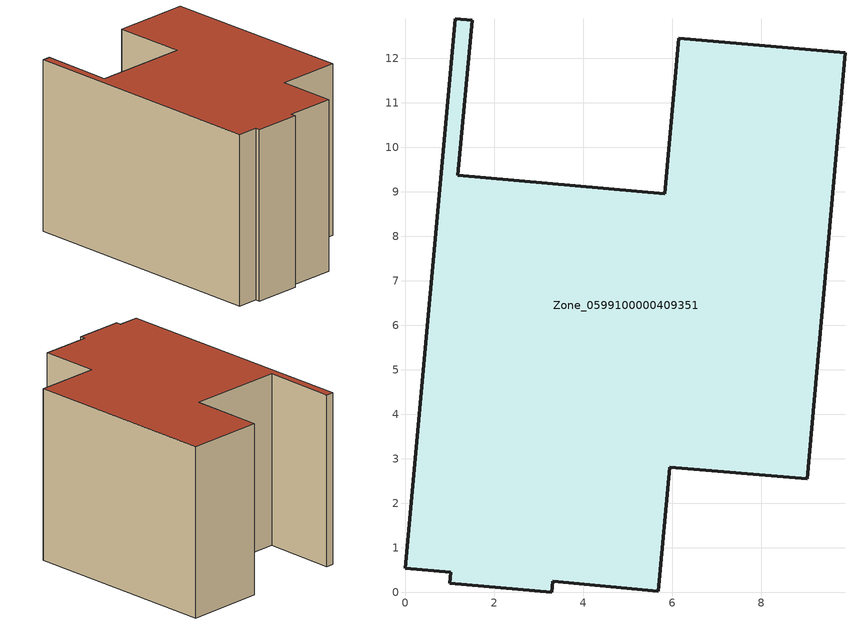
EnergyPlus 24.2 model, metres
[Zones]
Zone_0599100000409351
 floor ground (C_G): 1.18,9.38 5.83,8.96 6.14,12.45 9.88,12.12 9.03,2.55 5.94,2.81 5.69,0.03 3.31,0.24 3.28,0 1,0.2 1.02,0.45 0,0.54 1.11,12.89 1.51,12.85 z0
 wall outside (C_F): 1.02,0.45 1,0.2 3.28,0 3.31,0.24 5.69,0.03 5.94,2.81 9.03,2.55 9.88,12.12 6.14,12.45 5.83,8.96 1.18,9.38 1.51,12.85 1.11,12.89 0,0.54 1.02,0.45 z0:8.36
 roof outside (C_R): 1.11,12.89 0,0.54 1.02,0.45 1,0.2 3.28,0 3.31,0.24 5.69,0.03 5.94,2.81 9.03,2.55 9.88,12.12 6.14,12.45 5.83,8.96 1.18,9.38 1.51,12.85 z8.36
[BUILDING]
Pand.0599100000409351: North Axis=0; Terrain=City; Loads Convergence Tolerance Value=0.04; Temperature Convergence Tolerance Value=0.4; Solar Distribution=FullExterior; Maximum Number of Warmup Days=25; Minimum Number of Warmup Days=1
[Site:Location]
Rotterdam.The.Hague.AP_ZH_NLD Design_Conditions: Latitude=51.96; Longitude=4.45; Time Zone=1; Elevation=-4.5
[SITE:GROUNDTEMPERATURE:BUILDINGSURFACE]
18, 18, 18, 18, 18, 18, 18, 18, 18, 18, 18, 18
[MATERIAL] Thermal Absorptance=0.9; Solar Absorptance=0.7; Visible Absorptance=0.7
Name | Roughness | Thickness | Conductivity | Density | Specific Heat
G.TC.1992-2005 | MediumSmooth | 0.15 | 0.06 | 540 | 1210
F.TC.1992-2005 | Rough | 0.3 | 0.12 | 1920 | 840
R.TC.1992-2005 | MediumRough | 0.2 | 0.08 | 1500 | 1000
[CONSTRUCTION]
C_G: G.TC.1992-2005
C_F: F.TC.1992-2005
C_R: R.TC.1992-2005
[ZONE]
Zone_0599100000409351: Type=1; Multiplier=1; Ceiling Height=Autocalculate; Volume=Autocalculate; Floor Area=autocalculate; Part of Total Floor Area=Yes
[ZONEINFILTRATION:DESIGNFLOWRATE]
Infil_Zone_0599100000409351: Zone or ZoneList or Space or SpaceList=Zone_0599100000409351; Schedule=AlwaysOn; Design Flow Rate Calculation Method=Flow/Area; Flow Rate per Floor Area=0.0015; Constant Term Coefficient=1; Temperature Term Coefficient=0; Velocity Term Coefficient=0; Velocity Squared Term Coefficient=0
[HVACTEMPLATE:ZONE:IDEALLOADSAIRSYSTEM]
Zone_0599100000409351: Maximum Heating Supply Air Temperature=50; Minimum Cooling Supply Air Temperature=13; Maximum Heating Supply Air Humidity Ratio=0.0156; Minimum Cooling Supply Air Humidity Ratio=0.0077; Heating Limit=NoLimit; Cooling Limit=NoLimit; Dehumidification Control Type=ConstantSensibleHeatRatio; Cooling Sensible Heat Ratio=0.7; Dehumidification Setpoint=60; Humidification Control Type=None; Humidification Setpoint=30; Outdoor Air Method=None; Outdoor Air Flow Rate per Person=0.00944; Outdoor Air Flow Rate per Zone Floor Area=0; Outdoor Air Flow Rate per Zone=0; Demand Controlled Ventilation Type=None; Outdoor Air Economizer Type=NoEconomizer; Heat Recovery Type=None; Sensible Heat Recovery Effectiveness=0.7; Latent Heat Recovery Effectiveness=0.65
[ZONECONTROL:THERMOSTAT]
ThermostatControl_Zone_0599100000409351: Zone or ZoneList=Zone_0599100000409351; Control Type Schedule=DualSetpointControlType; Control 1=Thermostat_Zone_0599100000409351; Temperature Difference Between Cutout And Setpoint=0
[THERMOSTATSETPOINT:DUALSETPOINT]
Thermostat_Zone_0599100000409351: Heating Setpoint Temperature Schedule=HeatingSetpoint_Zone_0599100000409351; Cooling Setpoint Temperature Schedule=CoolingSetpoint_Zone_0599100000409351
[SCHEDULE:COMPACT]
HeatingSetpoint_Zone_0599100000409351: Through: 12/31, For: AllDays, Until: 24:00, 21
CoolingSetpoint_Zone_0599100000409351: Through: 12/31, For: AllDays, Until: 24:00, 24
DualSetpointControlType: Through: 12/31, For: AllDays, Until: 24:00, 4
AlwaysOn: Through: 12/31, For: AllDays, Until: 24:00, 1
